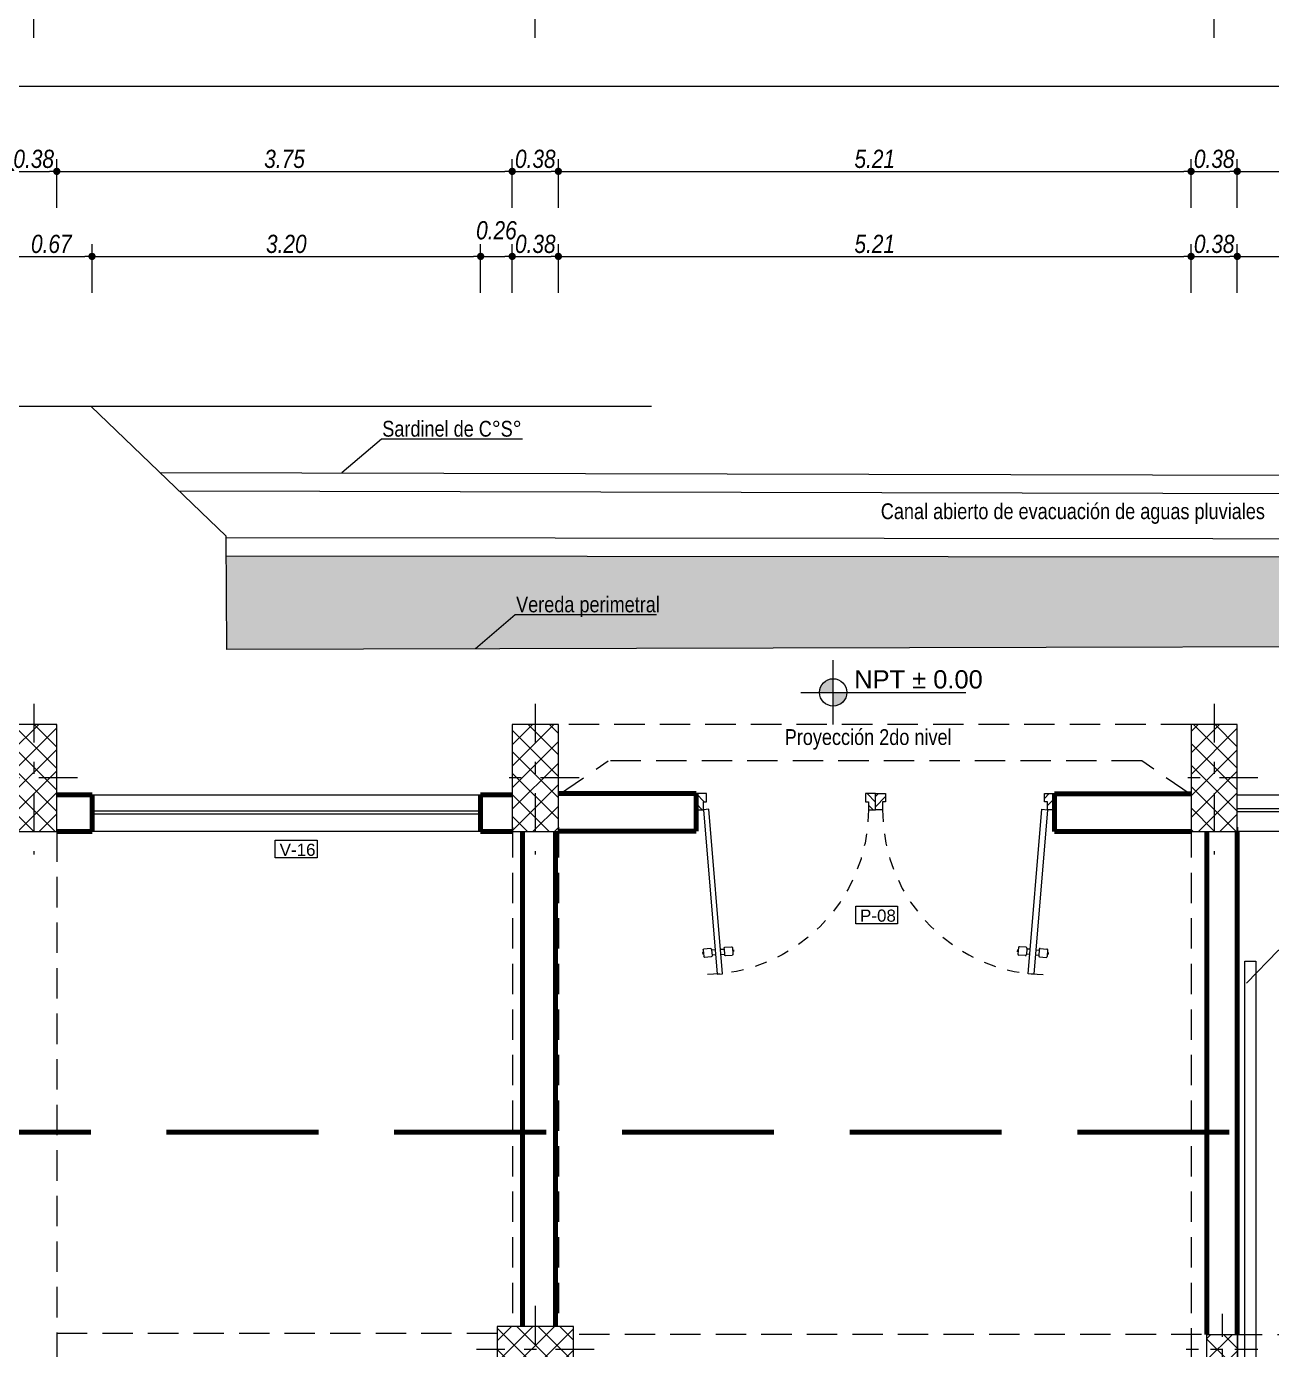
# Model space of a CAD drawing. Header units: inches. Extents: x 140 to 978, y -82 to 38.
# Drawn here: x 617.58 to 627.83, y 17.32 to 28.22 of the extents above; entities that cross this region are included whole.
import ezdxf

# ---------------------------------------------------------------- set-up
doc = ezdxf.new("R2010")
doc.units = ezdxf.units.IN
doc.header["$MEASUREMENT"] = 0
for name, pattern in [('DASHDOT2', [12.7, 6.35, -3.175, 0, -3.175]), ('DASHED', [0.75, 0.5, -0.25]), ('DASHED2', [0.375, 0.25, -0.125])]:
    doc.linetypes.add(name, pattern=pattern)
doc.layers.get('0').update_dxf_attribs({"lineweight": 0})
for name, color, linetype, lineweight in [('UNSAAC-AREA VERDE', 94, 'Continuous', 0), ('UNSAAC-COLUMNA', 24, 'Continuous', 0), ('UNSAAC-COTA', 48, 'Continuous', 0), ('UNSAAC-EJE COLUMNA', 22, 'DASHDOT2', 0), ('UNSAAC-FACHADA(2DO PLANO)', 7, 'Continuous', 30), ('UNSAAC-LINEA DE CORTE', 7, 'Continuous', 70), ('UNSAAC-LLAMADOS', 88, 'Continuous', 0), ('UNSAAC-MUEBLE', 254, 'Continuous', 0), ('UNSAAC-MURETE', 146, 'Continuous', 20), ('UNSAAC-MUROS', 7, 'Continuous', 70), ('UNSAAC-PISOS', 253, 'Continuous', 0), ('UNSAAC-PROYECCIONES', 38, 'DASHED2', 0), ('UNSAAC-TEXTOS', 250, 'Continuous', 0), ('UNSAAC-TEXTURAS', 250, 'Continuous', 0), ('UNSAAC-VANOS', 24, 'Continuous', 0)]:
    doc.layers.add(name, color=color, linetype=linetype, lineweight=lineweight)
doc.styles.add('5mm', font='GOTHIC.TTF', dxfattribs={"height": 5})
doc.styles.add('narrow', font='')
doc.styles.get("Standard").update_dxf_attribs({"font": 'arial.ttf'})
doc.styles.get('narrow').set_extended_font_data('Arial Narrow', italic=True)
doc.dimstyles.new('1EN75', dxfattribs={"dimtxt": 0.15, "dimasz": 0.06, "dimexe": 0.1, "dimexo": 0.15, "dimgap": 0.025, "dimtad": 1, "dimzin": 1, "dimdsep": 46, "dimtxsty": 'narrow', "dimblk": 'DOT', "dimcen": 0.1, "dimclrd": 256, "dimclre": 256, "dimclrt": 256, "dimaunit": 1, "dimadec": 3, "dimazin": 0, "dimtfac": 1, "dimtmove": 2, "dimatfit": 3, "dimldrblk": 'ARCHTICK', "dimfxl": 0.3, "dimfxlon": 1, "dimtolj": 1, "dimtzin": 0, "dimlwd": 0, "dimlwe": 0, "dimarcsym": 0})

# ---------------------------------------------------------------- blocks, each defined once
blk = doc.blocks.new('colum2')
at = {"layer": 'UNSAAC-TEXTURAS'}
h = blk.add_hatch(dxfattribs=at)
h.set_pattern_fill('ANSI37', color=256)
h.paths.add_polyline_path([(872.373, 198.546), (872.373, 198.421), (872.498, 198.421), (872.498, 198.546)])
h.paths.add_polyline_path([(872.498, 198.421), (872.623, 198.421), (872.623, 198.546), (872.498, 198.546)])
h.paths.add_polyline_path([(872.498, 198.296), (872.623, 198.296), (872.623, 198.421), (872.498, 198.421)])
h.paths.add_polyline_path([(872.498, 198.421), (872.373, 198.421), (872.373, 198.296), (872.498, 198.296)])
at = {"layer": 'UNSAAC-COLUMNA'}
blk.add_lwpolyline([(872.373, 198.546), (872.623, 198.546), (872.623, 198.296), (872.373, 198.296)], close=True, dxfattribs=at)
at = {"layer": 'UNSAAC-EJE COLUMNA', "ltscale": 0.03}
for p, q in [((872.498, 198.716), (872.498, 198.126)), ((872.793, 198.421), (872.203, 198.421))]:
    blk.add_line(p, q, dxfattribs=at)
blk = doc.blocks.new('cs1')
at = {"layer": 'UNSAAC-TEXTURAS'}
h = blk.add_hatch(dxfattribs=at)
h.set_pattern_fill('ANSI37', color=256)
h.paths.add_polyline_path([(850.008, 169.826), (850.198, 169.826), (850.198, 170.266), (850.008, 170.266)])
h.paths.add_polyline_path([(850.198, 169.826), (850.388, 169.826), (850.388, 170.266), (850.198, 170.266)])
h.paths.add_polyline_path([(850.388, 169.826), (850.198, 169.826), (850.198, 169.386), (850.388, 169.386)])
h.paths.add_polyline_path([(850.198, 169.826), (850.008, 169.826), (850.008, 169.386), (850.198, 169.386)])
at = {"layer": 'UNSAAC-COLUMNA'}
blk.add_lwpolyline([(850.388, 169.386), (850.388, 170.266), (850.008, 170.266), (850.008, 169.386)], close=True, dxfattribs=at)
at = {"layer": 'UNSAAC-EJE COLUMNA', "ltscale": 0.05}
for p, q in [((850.198, 170.436), (850.198, 169.196)), ((850.558, 169.826), (849.828, 169.826))]:
    blk.add_line(p, q, dxfattribs=at)
blk = doc.blocks.new('PRTX80')
at = {"layer": 'UNSAAC-TEXTOS'}
h = blk.add_hatch(dxfattribs=at)
h.set_pattern_fill('ANSI31', color=256, scale=0.01, style=0)
h.set_pattern_definition([(45, (-1.629623, -4.234902), (-0.02245064, 0.02245064), [])])
h.paths.add_polyline_path([(-0.755, 0.036), (-0.8, 0.036), (-0.8, -0.036), (-0.7685, -0.036), (-0.7685, 0), (-0.755, 0)])
h.paths.add_polyline_path([(0, 0.036), (-0.045, 0.036), (-0.045, 0), (-0.0315, 0), (-0.0315, -0.036), (0, -0.036)])
at = {"layer": 'UNSAAC-PROYECCIONES', "ltscale": 0.15}
blk.add_arc((-0.0315, -0.036), 0.737, 180, 270, dxfattribs=at)
at = {"layer": 'UNSAAC-TEXTOS'}
for p, q in [((-0.1268, -0.6501), (-0.1567, -0.6476)), ((-0.1655, -0.662), (-0.1661, -0.6694)), ((-0.1623, -0.6698), (-0.1661, -0.6694)), ((-0.1617, -0.6623), (-0.1655, -0.662)), ((-0.1608, -0.6511), (-0.1633, -0.681)), ((-0.13, -0.6875), (-0.1599, -0.685)), ((-0.1256, -0.6803), (-0.1259, -0.6841)), ((-0.1237, -0.6579), (-0.1256, -0.6803)), ((-0.1103, -0.6816), (-0.1256, -0.6803)), ((-0.1234, -0.6542), (-0.1237, -0.6579)), ((-0.1084, -0.6592), (-0.1237, -0.6579)), ((-0.0854, -0.6837), (-0.07, -0.685)), ((-0.0835, -0.6613), (-0.0682, -0.6625)), ((-0.07, -0.685), (-0.0704, -0.6887)), ((-0.0682, -0.6625), (-0.07, -0.685)), ((-0.0679, -0.6588), (-0.0682, -0.6625)), ((-0.0669, -0.6927), (-0.037, -0.6952)), ((-0.0638, -0.6554), (-0.0339, -0.6579)), ((-0.0305, -0.6619), (-0.033, -0.6918)), ((-0.032, -0.6806), (-0.0283, -0.6809)), ((-0.0314, -0.6731), (-0.0277, -0.6734)), ((-0.0277, -0.6734), (-0.0283, -0.6809))]:
    blk.add_line(p, q, dxfattribs=at)
for points in [[(-0.8, 0.036), (-0.755, 0.036), (-0.755, 0), (-0.7685, 0), (-0.7685, -0.036), (-0.8, -0.036), (-0.8, 0.036)], [(-0.045, 0.036), (0, 0.036), (0, -0.036), (-0.0315, -0.036), (-0.0315, 0), (-0.045, 0), (-0.045, 0.036)]]:
    blk.add_lwpolyline(points, dxfattribs=at)
blk.add_lwpolyline([(-0.0564, -0.0339), (-0.0315, -0.036), (-0.0925, -0.77), (-0.1175, -0.768)], close=True, dxfattribs=at)
for centre, start, end in [((-0.1571, -0.6514), 85.24616, 175.24616), ((-0.1595, -0.6813), 175.24616, 265.24616), ((-0.1296, -0.6838), 265.24616, 355.24616), ((-0.1272, -0.6539), 355.24616, 85.24616), ((-0.0666, -0.689), 175.24616, 265.24616), ((-0.0641, -0.6591), 85.24616, 175.24616), ((-0.0367, -0.6915), 265.24616, 355.24616), ((-0.0342, -0.6616), 355.24616, 85.24616)]:
    blk.add_arc(centre, 0.00375, start, end, dxfattribs=at)
blk = doc.blocks.new('mvmoevmovo')
at = {"layer": 'UNSAAC-MUEBLE', "xscale": -1.843750000000142, "yscale": 1.843750000000142, "zscale": 1.843750000000142, "rotation": 359.9999999999994}
blk.add_blockref('PRTX80', (1112.201, 21.833), dxfattribs=at)
at = {"layer": 'UNSAAC-MUEBLE', "xscale": 1.843750000000141, "yscale": 1.843750000000141, "zscale": 1.843750000000141}
blk.add_blockref('PRTX80', (1115.15, 21.833), dxfattribs=at)
blk = doc.blocks.new('c2')
at = {"layer": 'UNSAAC-TEXTURAS'}
h = blk.add_hatch(dxfattribs=at)
h.set_pattern_fill('ANSI37', color=256)
h.set_pattern_definition([(45, (-846.62834, -178.42103), (-0.088388348, 0.088388348), []), (135, (-846.62834, -178.42103), (-0.088388348, -0.088388348), [])])
h.paths.add_polyline_path([(0.315, 0.19), (0.315, 0.38), (0, 0.38), (0, 0.19)])
h.paths.add_polyline_path([(0.63, 0.19), (0.63, 0.38), (0.315, 0.38), (0.315, 0.19)])
h.paths.add_polyline_path([(0.315, 0.19), (0.315, 0), (0.63, 0), (0.63, 0.19)])
h.paths.add_polyline_path([(0.315, 0), (0.315, 0.19), (0, 0.19), (0, 0)])
at = {"layer": 'UNSAAC-COLUMNA'}
blk.add_lwpolyline([(0.63, 0.38), (0, 0.38), (0, 0), (0.63, 0)], close=True, dxfattribs=at)
at = {"layer": 'UNSAAC-EJE COLUMNA', "ltscale": 0.05}
for p, q in [((0.315, 0.55), (0.315, -0.17)), ((0.8, 0.19), (-0.17, 0.19))]:
    blk.add_line(p, q, dxfattribs=at)
blk = doc.blocks.new('_Dot')
at = {"color": 0, "linetype": 'ByBlock', "lineweight": -2}
blk.add_line((-0.5, 0), (-1, 0), dxfattribs=at)
at = {"color": 0, "linetype": 'ByBlock', "const_width": 0.5}
blk.add_lwpolyline([(-0.25, 0, 1), (0.25, 0, 1)], format="xyb", close=True, dxfattribs=at)
blk = doc.blocks.new('*D747')
at = {"layer": 'Defpoints', "color": 0, "transparency": 16777216}
for p in [(618.115, 26.323), (617.445, 24.699), (618.115, 24.119)]:
    blk.add_point(p, dxfattribs=at)
at = {"layer": 'UNSAAC-COTA', "lineweight": 0, "transparency": 16777216}
for p, q in [((617.445, 26.023), (617.445, 26.423)), ((618.115, 26.023), (618.115, 26.423)), ((617.505, 26.323), (618.055, 26.323))]:
    blk.add_line(p, q, dxfattribs=at)
at = {"layer": 'UNSAAC-COTA', "lineweight": 0, "transparency": 16777216, "xscale": 0.06, "yscale": 0.06, "zscale": 0.06, "rotation": 180}
blk.add_blockref('_Dot', (617.445, 26.323), dxfattribs=at)
at = {"layer": 'UNSAAC-COTA', "lineweight": 0, "transparency": 16777216, "xscale": 0.06, "yscale": 0.06, "zscale": 0.06}
blk.add_blockref('_Dot', (618.115, 26.323), dxfattribs=at)
at = {"layer": 'UNSAAC-COTA', "transparency": 16777216, "insert": (617.78, 26.425), "char_height": 0.15, "attachment_point": 5, "style": 'narrow'}
blk.add_mtext('\\A1;0.67', dxfattribs=at)
blk = doc.blocks.new('_ArchTick')
at = {"layer": 'UNSAAC-FACHADA(2DO PLANO)', "color": 0, "const_width": 0.15}
blk.add_lwpolyline([(-0.5, -0.5), (0.5, 0.5)], dxfattribs=at)
blk = doc.blocks.new('*D748')
at = {"layer": 'Defpoints', "color": 0, "transparency": 16777216}
for p in [(621.315, 26.323), (618.115, 24.119), (621.315, 24.119)]:
    blk.add_point(p, dxfattribs=at)
at = {"layer": 'UNSAAC-COTA', "lineweight": 0, "transparency": 16777216}
for p, q in [((618.115, 26.023), (618.115, 26.423)), ((621.315, 26.023), (621.315, 26.423)), ((618.175, 26.323), (621.255, 26.323))]:
    blk.add_line(p, q, dxfattribs=at)
at = {"layer": 'UNSAAC-COTA', "lineweight": 0, "transparency": 16777216, "xscale": 0.06, "yscale": 0.06, "zscale": 0.06, "rotation": 180}
blk.add_blockref('_Dot', (618.115, 26.323), dxfattribs=at)
at = {"layer": 'UNSAAC-COTA', "lineweight": 0, "transparency": 16777216, "xscale": 0.06, "yscale": 0.06, "zscale": 0.06}
blk.add_blockref('_Dot', (621.315, 26.323), dxfattribs=at)
at = {"layer": 'UNSAAC-COTA', "transparency": 16777216, "insert": (619.715, 26.425), "char_height": 0.15, "attachment_point": 5, "style": 'narrow'}
blk.add_mtext('\\A1;3.20', dxfattribs=at)
blk = doc.blocks.new('*D749')
at = {"layer": 'Defpoints', "color": 0, "transparency": 16777216}
for p in [(621.575, 26.323), (621.575, 24.699), (621.315, 24.119)]:
    blk.add_point(p, dxfattribs=at)
at = {"layer": 'UNSAAC-COTA', "lineweight": 0, "transparency": 16777216}
for p, q in [((621.315, 26.023), (621.315, 26.423)), ((621.575, 26.023), (621.575, 26.423)), ((621.375, 26.323), (621.515, 26.323))]:
    blk.add_line(p, q, dxfattribs=at)
at = {"layer": 'UNSAAC-COTA', "lineweight": 0, "transparency": 16777216, "xscale": 0.06, "yscale": 0.06, "zscale": 0.06, "rotation": 180}
blk.add_blockref('_Dot', (621.315, 26.323), dxfattribs=at)
at = {"layer": 'UNSAAC-COTA', "lineweight": 0, "transparency": 16777216, "xscale": 0.06, "yscale": 0.06, "zscale": 0.06}
blk.add_blockref('_Dot', (621.575, 26.323), dxfattribs=at)
at = {"layer": 'UNSAAC-COTA', "transparency": 16777216, "insert": (621.445, 26.537), "char_height": 0.15, "attachment_point": 5, "style": 'narrow'}
blk.add_mtext('\\A1;0.26', dxfattribs=at)
blk = doc.blocks.new('*D750')
at = {"layer": 'Defpoints', "color": 0, "transparency": 16777216}
for p in [(621.955, 26.323), (621.575, 24.699), (621.955, 24.699)]:
    blk.add_point(p, dxfattribs=at)
at = {"layer": 'UNSAAC-COTA', "lineweight": 0, "transparency": 16777216}
for p, q in [((621.575, 26.023), (621.575, 26.423)), ((621.955, 26.023), (621.955, 26.423)), ((621.635, 26.323), (621.895, 26.323))]:
    blk.add_line(p, q, dxfattribs=at)
at = {"layer": 'UNSAAC-COTA', "lineweight": 0, "transparency": 16777216, "xscale": 0.06, "yscale": 0.06, "zscale": 0.06, "rotation": 180}
blk.add_blockref('_Dot', (621.575, 26.323), dxfattribs=at)
at = {"layer": 'UNSAAC-COTA', "lineweight": 0, "transparency": 16777216, "xscale": 0.06, "yscale": 0.06, "zscale": 0.06}
blk.add_blockref('_Dot', (621.955, 26.323), dxfattribs=at)
at = {"layer": 'UNSAAC-COTA', "transparency": 16777216, "insert": (621.765, 26.425), "char_height": 0.15, "attachment_point": 5, "style": 'narrow'}
blk.add_mtext('\\A1;0.38', dxfattribs=at)
blk = doc.blocks.new('*D751')
at = {"layer": 'Defpoints', "color": 0, "transparency": 16777216}
for p in [(627.165, 26.323), (621.955, 24.699), (627.165, 24.699)]:
    blk.add_point(p, dxfattribs=at)
at = {"layer": 'UNSAAC-COTA', "lineweight": 0, "transparency": 16777216}
for p, q in [((621.955, 26.023), (621.955, 26.423)), ((627.165, 26.023), (627.165, 26.423)), ((622.015, 26.323), (627.105, 26.323))]:
    blk.add_line(p, q, dxfattribs=at)
at = {"layer": 'UNSAAC-COTA', "lineweight": 0, "transparency": 16777216, "xscale": 0.06, "yscale": 0.06, "zscale": 0.06, "rotation": 180}
blk.add_blockref('_Dot', (621.955, 26.323), dxfattribs=at)
at = {"layer": 'UNSAAC-COTA', "lineweight": 0, "transparency": 16777216, "xscale": 0.06, "yscale": 0.06, "zscale": 0.06}
blk.add_blockref('_Dot', (627.165, 26.323), dxfattribs=at)
at = {"layer": 'UNSAAC-COTA', "transparency": 16777216, "insert": (624.56, 26.425), "char_height": 0.15, "attachment_point": 5, "style": 'narrow'}
blk.add_mtext('\\A1;5.21', dxfattribs=at)
blk = doc.blocks.new('*D752')
at = {"layer": 'Defpoints', "color": 0, "transparency": 16777216}
for p in [(627.545, 26.323), (627.165, 24.699), (627.545, 24.699)]:
    blk.add_point(p, dxfattribs=at)
at = {"layer": 'UNSAAC-COTA', "lineweight": 0, "transparency": 16777216}
for p, q in [((627.165, 26.023), (627.165, 26.423)), ((627.545, 26.023), (627.545, 26.423)), ((627.225, 26.323), (627.485, 26.323))]:
    blk.add_line(p, q, dxfattribs=at)
at = {"layer": 'UNSAAC-COTA', "lineweight": 0, "transparency": 16777216, "xscale": 0.06, "yscale": 0.06, "zscale": 0.06, "rotation": 180}
blk.add_blockref('_Dot', (627.165, 26.323), dxfattribs=at)
at = {"layer": 'UNSAAC-COTA', "lineweight": 0, "transparency": 16777216, "xscale": 0.06, "yscale": 0.06, "zscale": 0.06}
blk.add_blockref('_Dot', (627.545, 26.323), dxfattribs=at)
at = {"layer": 'UNSAAC-COTA', "transparency": 16777216, "insert": (627.355, 26.425), "char_height": 0.15, "attachment_point": 5, "style": 'narrow'}
blk.add_mtext('\\A1;0.38', dxfattribs=at)
blk = doc.blocks.new('*D753')
at = {"layer": 'Defpoints', "color": 0, "transparency": 16777216}
for p in [(632.745, 26.323), (627.545, 24.699), (632.745, 24.699)]:
    blk.add_point(p, dxfattribs=at)
at = {"layer": 'UNSAAC-COTA', "lineweight": 0, "transparency": 16777216}
for p, q in [((627.545, 26.023), (627.545, 26.423)), ((632.745, 26.023), (632.745, 26.423)), ((627.605, 26.323), (632.685, 26.323))]:
    blk.add_line(p, q, dxfattribs=at)
at = {"layer": 'UNSAAC-COTA', "lineweight": 0, "transparency": 16777216, "xscale": 0.06, "yscale": 0.06, "zscale": 0.06, "rotation": 180}
blk.add_blockref('_Dot', (627.545, 26.323), dxfattribs=at)
at = {"layer": 'UNSAAC-COTA', "lineweight": 0, "transparency": 16777216, "xscale": 0.06, "yscale": 0.06, "zscale": 0.06}
blk.add_blockref('_Dot', (632.745, 26.323), dxfattribs=at)
at = {"layer": 'UNSAAC-COTA', "transparency": 16777216, "insert": (630.145, 26.425), "char_height": 0.15, "attachment_point": 5, "style": 'narrow'}
blk.add_mtext('\\A1;5.20', dxfattribs=at)
blk = doc.blocks.new('*D696')
at = {"layer": 'Defpoints', "color": 0, "transparency": 16777216}
for p in [(617.825, 27.023), (617.445, 24.699), (617.825, 24.699)]:
    blk.add_point(p, dxfattribs=at)
at = {"layer": 'UNSAAC-COTA', "lineweight": 0, "transparency": 16777216}
for p, q in [((617.445, 26.723), (617.445, 27.123)), ((617.825, 26.723), (617.825, 27.123)), ((617.505, 27.023), (617.765, 27.023))]:
    blk.add_line(p, q, dxfattribs=at)
at = {"layer": 'UNSAAC-COTA', "lineweight": 0, "transparency": 16777216, "xscale": 0.06, "yscale": 0.06, "zscale": 0.06, "rotation": 180}
blk.add_blockref('_Dot', (617.445, 27.023), dxfattribs=at)
at = {"layer": 'UNSAAC-COTA', "lineweight": 0, "transparency": 16777216, "xscale": 0.06, "yscale": 0.06, "zscale": 0.06}
blk.add_blockref('_Dot', (617.825, 27.023), dxfattribs=at)
at = {"layer": 'UNSAAC-COTA', "transparency": 16777216, "insert": (617.635, 27.125), "char_height": 0.15, "attachment_point": 5, "style": 'narrow'}
blk.add_mtext('\\A1;0.38', dxfattribs=at)
blk = doc.blocks.new('*D697')
at = {"layer": 'Defpoints', "color": 0, "transparency": 16777216}
for p in [(621.575, 27.023), (617.825, 24.699), (621.575, 24.699)]:
    blk.add_point(p, dxfattribs=at)
at = {"layer": 'UNSAAC-COTA', "lineweight": 0, "transparency": 16777216}
for p, q in [((617.825, 26.723), (617.825, 27.123)), ((621.575, 26.723), (621.575, 27.123)), ((617.885, 27.023), (621.515, 27.023))]:
    blk.add_line(p, q, dxfattribs=at)
at = {"layer": 'UNSAAC-COTA', "lineweight": 0, "transparency": 16777216, "xscale": 0.06, "yscale": 0.06, "zscale": 0.06, "rotation": 180}
blk.add_blockref('_Dot', (617.825, 27.023), dxfattribs=at)
at = {"layer": 'UNSAAC-COTA', "lineweight": 0, "transparency": 16777216, "xscale": 0.06, "yscale": 0.06, "zscale": 0.06}
blk.add_blockref('_Dot', (621.575, 27.023), dxfattribs=at)
at = {"layer": 'UNSAAC-COTA', "transparency": 16777216, "insert": (619.7, 27.125), "char_height": 0.15, "attachment_point": 5, "style": 'narrow'}
blk.add_mtext('\\A1;3.75', dxfattribs=at)
blk = doc.blocks.new('*D698')
at = {"layer": 'Defpoints', "color": 0, "transparency": 16777216}
for p in [(621.955, 27.023), (621.575, 24.699), (621.955, 24.699)]:
    blk.add_point(p, dxfattribs=at)
at = {"layer": 'UNSAAC-COTA', "lineweight": 0, "transparency": 16777216}
for p, q in [((621.575, 26.723), (621.575, 27.123)), ((621.955, 26.723), (621.955, 27.123)), ((621.635, 27.023), (621.895, 27.023))]:
    blk.add_line(p, q, dxfattribs=at)
at = {"layer": 'UNSAAC-COTA', "lineweight": 0, "transparency": 16777216, "xscale": 0.06, "yscale": 0.06, "zscale": 0.06, "rotation": 180}
blk.add_blockref('_Dot', (621.575, 27.023), dxfattribs=at)
at = {"layer": 'UNSAAC-COTA', "lineweight": 0, "transparency": 16777216, "xscale": 0.06, "yscale": 0.06, "zscale": 0.06}
blk.add_blockref('_Dot', (621.955, 27.023), dxfattribs=at)
at = {"layer": 'UNSAAC-COTA', "transparency": 16777216, "insert": (621.765, 27.125), "char_height": 0.15, "attachment_point": 5, "style": 'narrow'}
blk.add_mtext('\\A1;0.38', dxfattribs=at)
blk = doc.blocks.new('*D699')
at = {"layer": 'Defpoints', "color": 0, "transparency": 16777216}
for p in [(627.165, 27.023), (621.955, 24.699), (627.165, 24.699)]:
    blk.add_point(p, dxfattribs=at)
at = {"layer": 'UNSAAC-COTA', "lineweight": 0, "transparency": 16777216}
for p, q in [((621.955, 26.723), (621.955, 27.123)), ((627.165, 26.723), (627.165, 27.123)), ((622.015, 27.023), (627.105, 27.023))]:
    blk.add_line(p, q, dxfattribs=at)
at = {"layer": 'UNSAAC-COTA', "lineweight": 0, "transparency": 16777216, "xscale": 0.06, "yscale": 0.06, "zscale": 0.06, "rotation": 180}
blk.add_blockref('_Dot', (621.955, 27.023), dxfattribs=at)
at = {"layer": 'UNSAAC-COTA', "lineweight": 0, "transparency": 16777216, "xscale": 0.06, "yscale": 0.06, "zscale": 0.06}
blk.add_blockref('_Dot', (627.165, 27.023), dxfattribs=at)
at = {"layer": 'UNSAAC-COTA', "transparency": 16777216, "insert": (624.56, 27.125), "char_height": 0.15, "attachment_point": 5, "style": 'narrow'}
blk.add_mtext('\\A1;5.21', dxfattribs=at)
blk = doc.blocks.new('*D700')
at = {"layer": 'Defpoints', "color": 0, "transparency": 16777216}
for p in [(627.545, 27.023), (627.165, 24.699), (627.545, 24.699)]:
    blk.add_point(p, dxfattribs=at)
at = {"layer": 'UNSAAC-COTA', "lineweight": 0, "transparency": 16777216}
for p, q in [((627.165, 26.723), (627.165, 27.123)), ((627.545, 26.723), (627.545, 27.123)), ((627.225, 27.023), (627.485, 27.023))]:
    blk.add_line(p, q, dxfattribs=at)
at = {"layer": 'UNSAAC-COTA', "lineweight": 0, "transparency": 16777216, "xscale": 0.06, "yscale": 0.06, "zscale": 0.06, "rotation": 180}
blk.add_blockref('_Dot', (627.165, 27.023), dxfattribs=at)
at = {"layer": 'UNSAAC-COTA', "lineweight": 0, "transparency": 16777216, "xscale": 0.06, "yscale": 0.06, "zscale": 0.06}
blk.add_blockref('_Dot', (627.545, 27.023), dxfattribs=at)
at = {"layer": 'UNSAAC-COTA', "transparency": 16777216, "insert": (627.355, 27.125), "char_height": 0.15, "attachment_point": 5, "style": 'narrow'}
blk.add_mtext('\\A1;0.38', dxfattribs=at)
blk = doc.blocks.new('*D701')
at = {"layer": 'Defpoints', "color": 0, "transparency": 16777216}
for p in [(632.745, 27.023), (627.545, 24.699), (632.745, 24.699)]:
    blk.add_point(p, dxfattribs=at)
at = {"layer": 'UNSAAC-COTA', "lineweight": 0, "transparency": 16777216}
for p, q in [((627.545, 26.723), (627.545, 27.123)), ((632.745, 26.723), (632.745, 27.123)), ((627.605, 27.023), (632.685, 27.023))]:
    blk.add_line(p, q, dxfattribs=at)
at = {"layer": 'UNSAAC-COTA', "lineweight": 0, "transparency": 16777216, "xscale": 0.06, "yscale": 0.06, "zscale": 0.06, "rotation": 180}
blk.add_blockref('_Dot', (627.545, 27.023), dxfattribs=at)
at = {"layer": 'UNSAAC-COTA', "lineweight": 0, "transparency": 16777216, "xscale": 0.06, "yscale": 0.06, "zscale": 0.06}
blk.add_blockref('_Dot', (632.745, 27.023), dxfattribs=at)
at = {"layer": 'UNSAAC-COTA', "transparency": 16777216, "insert": (630.145, 27.125), "char_height": 0.15, "attachment_point": 5, "style": 'narrow'}
blk.add_mtext('\\A1;5.20', dxfattribs=at)
blk = doc.blocks.new('*D709')
at = {"layer": 'Defpoints', "color": 0, "transparency": 16777216}
for p in [(649.885, 27.723), (649.885, 24.699), (612.289, 19.744)]:
    blk.add_point(p, dxfattribs=at)
at = {"layer": 'UNSAAC-COTA', "lineweight": 0, "transparency": 16777216}
for p, q in [((612.289, 27.423), (612.289, 27.823)), ((649.885, 27.423), (649.885, 27.823)), ((612.349, 27.723), (649.825, 27.723))]:
    blk.add_line(p, q, dxfattribs=at)
at = {"layer": 'UNSAAC-COTA', "lineweight": 0, "transparency": 16777216, "xscale": 0.06, "yscale": 0.06, "zscale": 0.06, "rotation": 180}
blk.add_blockref('_Dot', (612.289, 27.723), dxfattribs=at)
at = {"layer": 'UNSAAC-COTA', "lineweight": 0, "transparency": 16777216, "xscale": 0.06, "yscale": 0.06, "zscale": 0.06}
blk.add_blockref('_Dot', (649.885, 27.723), dxfattribs=at)
at = {"layer": 'UNSAAC-COTA', "transparency": 16777216, "insert": (631.087, 27.825), "char_height": 0.15, "attachment_point": 5, "style": 'narrow'}
blk.add_mtext('\\A1;37.60', dxfattribs=at)
blk = doc.blocks.new('*D761')
at = {"layer": 'Defpoints', "color": 0, "transparency": 16777216}
for p in [(617.635, 28.423), (617.635, 24.869), (612.729, 19.914)]:
    blk.add_point(p, dxfattribs=at)
at = {"layer": 'UNSAAC-COTA', "lineweight": 0, "transparency": 16777216}
for p, q in [((612.729, 28.123), (612.729, 28.523)), ((617.635, 28.123), (617.635, 28.523)), ((612.789, 28.423), (617.575, 28.423))]:
    blk.add_line(p, q, dxfattribs=at)
at = {"layer": 'UNSAAC-COTA', "lineweight": 0, "transparency": 16777216, "xscale": 0.06, "yscale": 0.06, "zscale": 0.06, "rotation": 180}
blk.add_blockref('_Dot', (612.729, 28.423), dxfattribs=at)
at = {"layer": 'UNSAAC-COTA', "lineweight": 0, "transparency": 16777216, "xscale": 0.06, "yscale": 0.06, "zscale": 0.06}
blk.add_blockref('_Dot', (617.635, 28.423), dxfattribs=at)
at = {"layer": 'UNSAAC-COTA', "transparency": 16777216, "insert": (615.182, 28.525), "char_height": 0.15, "attachment_point": 5, "style": 'narrow'}
blk.add_mtext('\\A1;4.91', dxfattribs=at)
blk = doc.blocks.new('*D762')
at = {"layer": 'Defpoints', "color": 0, "transparency": 16777216}
for p in [(621.765, 28.423), (617.635, 24.869), (621.765, 24.869)]:
    blk.add_point(p, dxfattribs=at)
at = {"layer": 'UNSAAC-COTA', "lineweight": 0, "transparency": 16777216}
for p, q in [((617.635, 28.123), (617.635, 28.523)), ((621.765, 28.123), (621.765, 28.523)), ((617.695, 28.423), (621.705, 28.423))]:
    blk.add_line(p, q, dxfattribs=at)
at = {"layer": 'UNSAAC-COTA', "lineweight": 0, "transparency": 16777216, "xscale": 0.06, "yscale": 0.06, "zscale": 0.06, "rotation": 180}
blk.add_blockref('_Dot', (617.635, 28.423), dxfattribs=at)
at = {"layer": 'UNSAAC-COTA', "lineweight": 0, "transparency": 16777216, "xscale": 0.06, "yscale": 0.06, "zscale": 0.06}
blk.add_blockref('_Dot', (621.765, 28.423), dxfattribs=at)
at = {"layer": 'UNSAAC-COTA', "transparency": 16777216, "insert": (619.7, 28.525), "char_height": 0.15, "attachment_point": 5, "style": 'narrow'}
blk.add_mtext('\\A1;4.13', dxfattribs=at)
blk = doc.blocks.new('*D763')
at = {"layer": 'Defpoints', "color": 0, "transparency": 16777216}
for p in [(627.355, 28.423), (621.765, 24.869), (627.355, 24.869)]:
    blk.add_point(p, dxfattribs=at)
at = {"layer": 'UNSAAC-COTA', "lineweight": 0, "transparency": 16777216}
for p, q in [((621.765, 28.123), (621.765, 28.523)), ((627.355, 28.123), (627.355, 28.523)), ((621.825, 28.423), (627.295, 28.423))]:
    blk.add_line(p, q, dxfattribs=at)
at = {"layer": 'UNSAAC-COTA', "lineweight": 0, "transparency": 16777216, "xscale": 0.06, "yscale": 0.06, "zscale": 0.06, "rotation": 180}
blk.add_blockref('_Dot', (621.765, 28.423), dxfattribs=at)
at = {"layer": 'UNSAAC-COTA', "lineweight": 0, "transparency": 16777216, "xscale": 0.06, "yscale": 0.06, "zscale": 0.06}
blk.add_blockref('_Dot', (627.355, 28.423), dxfattribs=at)
at = {"layer": 'UNSAAC-COTA', "transparency": 16777216, "insert": (624.56, 28.525), "char_height": 0.15, "attachment_point": 5, "style": 'narrow'}
blk.add_mtext('\\A1;5.59', dxfattribs=at)
blk = doc.blocks.new('*D764')
at = {"layer": 'Defpoints', "color": 0, "transparency": 16777216}
for p in [(632.935, 28.423), (627.355, 24.869), (632.935, 24.869)]:
    blk.add_point(p, dxfattribs=at)
at = {"layer": 'UNSAAC-COTA', "lineweight": 0, "transparency": 16777216}
for p, q in [((627.355, 28.123), (627.355, 28.523)), ((632.935, 28.123), (632.935, 28.523)), ((627.415, 28.423), (632.875, 28.423))]:
    blk.add_line(p, q, dxfattribs=at)
at = {"layer": 'UNSAAC-COTA', "lineweight": 0, "transparency": 16777216, "xscale": 0.06, "yscale": 0.06, "zscale": 0.06, "rotation": 180}
blk.add_blockref('_Dot', (627.355, 28.423), dxfattribs=at)
at = {"layer": 'UNSAAC-COTA', "lineweight": 0, "transparency": 16777216, "xscale": 0.06, "yscale": 0.06, "zscale": 0.06}
blk.add_blockref('_Dot', (632.935, 28.423), dxfattribs=at)
at = {"layer": 'UNSAAC-COTA', "transparency": 16777216, "insert": (630.145, 28.525), "char_height": 0.15, "attachment_point": 5, "style": 'narrow'}
blk.add_mtext('\\A1;5.58', dxfattribs=at)
blk = doc.blocks.new('VIGA')
at = {"layer": 'UNSAAC-PROYECCIONES'}
for p, q in [((1098.912, 107.964), (1093.702, 107.964)), ((1093.702, 107.384), (1094.112, 107.664)), ((1093.702, 107.384), (1094.112, 107.664)), ((1098.506, 107.664), (1094.112, 107.664)), ((1098.912, 107.384), (1098.506, 107.664)), ((1098.912, 107.384), (1098.506, 107.664)), ((1089.572, 107.084), (1089.572, 102.629)), ((1093.322, 107.119), (1093.322, 103.009)), ((1093.702, 107.119), (1093.702, 103.009)), ((1098.912, 107.119), (1098.912, 99.039)), ((1099.292, 107.119), (1099.292, 99.039)), ((1089.572, 102.954), (1093.197, 102.954)), ((1098.997, 102.944), (1093.827, 102.944)), ((1099.247, 102.944), (1104.492, 102.944))]:
    blk.add_line(p, q, dxfattribs=at)
blk = doc.blocks.new('npt')
at = {"layer": 'UNSAAC-TEXTOS'}
h = blk.add_hatch(color=0, dxfattribs=at)
h.dxf.hatch_style = 1
h.paths.add_polyline_path([(0.0522, 0), (0, 0), (0, -0.0522, 0.414214)])
h.paths.add_polyline_path([(0, 0.0522, 0.414214), (-0.0522, 0), (0, 0)])
at = {"layer": 'UNSAAC-TEXTOS', "color": 0}
for p, q in [((0, -0.1228), (0, 0.1228)), ((-0.1228, 0), (0.507, 0))]:
    blk.add_line(p, q, dxfattribs=at)
blk.add_circle((0, 0), 0.0522, dxfattribs=at)

msp = doc.modelspace()

# ---------------------------------------------------------------- hatches: boundary and pattern name
at = {"layer": 'UNSAAC-AREA VERDE', "ltscale": 2.5}
h = msp.add_hatch(dxfattribs=at)
h.set_pattern_fill('AR-SAND', color=256, scale=0.25)
h.set_pattern_definition([(37.5, (0, 0), (-0.01574834, 0.48170594), [0, -0.38, 0, -0.425, 0, -0.40625]), (7.5, (0, 0), (0.4424442, 0.7055365), [0, -0.205, 0, -0.3425, 0, -0.13125]), (327.5, (-0.3075, 0), (0.77853547, 0.00141476), [0, -0.125, 0, -0.45, 0, -0.5875]), (317.5, (-0.3075, 0), (0.75153165, 0.2194189), [0, -0.0625, 0, -0.295, 0, -0.3375])])
h.paths.add_polyline_path([(648.949, 23.827), (630.189, 23.845), (630.189, 23.115), (630.936, 23.117, -0.371305), (631.499, 23.118), (649.612, 23.162)])
h.paths.add_polyline_path([(630.189, 23.845), (619.222, 23.855), (619.224, 23.088), (630.189, 23.115)])
h.paths.add_polyline_path([(641.916, 23.371), (643.164, 23.371), (643.164, 23.642), (641.916, 23.642)], flags=24)
h.paths.add_polyline_path([(630.243, 23.269), (630.243, 23.679), (629.932, 23.679), (629.932, 23.269)], flags=9)
h.paths.add_polyline_path([(621.574, 23.322), (622.822, 23.322), (622.822, 23.593), (621.574, 23.593)], flags=24)

# ---------------------------------------------------------------- linework, layer by layer
at = {"layer": 'UNSAAC-LINEA DE CORTE', "linetype": 'DASHED', "ltscale": 2.5}
msp.add_line((607.479, 19.113), (660.642, 19.113), dxfattribs=at)
at = {"layer": 'UNSAAC-LLAMADOS'}
for points in [[(621.66, 24.818), (620.498, 24.818), (620.172, 24.54)], [(622.762, 23.372), (621.6, 23.372), (621.273, 23.093)]]:
    msp.add_lwpolyline(points, dxfattribs=at)
at = {"layer": 'UNSAAC-LLAMADOS', "ltscale": 2.5}
msp.add_lwpolyline([(628.7, 20.61), (627.882, 20.61), (627.622, 20.341)], dxfattribs=at)
at = {"layer": 'UNSAAC-MUEBLE', "ltscale": 2.5}
msp.add_lwpolyline([(627.608, 20.521), (627.697, 20.521), (627.697, 14.754), (627.608, 14.754)], close=True, dxfattribs=at)
at = {"layer": 'UNSAAC-MURETE'}
for points in [[(618.115, 21.889), (621.315, 21.889), (621.315, 21.589), (618.115, 21.589)], [(627.545, 21.889), (632.745, 21.889), (632.745, 21.589), (627.545, 21.589)]]:
    msp.add_lwpolyline(points, close=True, dxfattribs=at)
at = {"layer": 'UNSAAC-MUROS'}
for p, q in [((623.09, 21.9), (621.955, 21.9)), ((623.09, 21.59), (623.09, 21.9)), ((626.04, 21.589), (626.04, 21.9)), ((626.04, 21.899), (627.165, 21.899)), ((617.825, 21.889), (618.115, 21.889)), ((618.115, 21.889), (618.115, 21.589)), ((621.315, 21.889), (621.575, 21.889)), ((621.315, 21.589), (621.315, 21.889)), ((618.115, 21.589), (617.825, 21.589)), ((621.575, 21.589), (621.315, 21.589)), ((621.66, 17.514), (621.66, 21.589)), ((621.93, 21.589), (621.93, 17.514)), ((621.955, 21.59), (623.09, 21.59)), ((627.165, 21.589), (626.04, 21.589)), ((627.295, 17.449), (627.295, 21.589)), ((627.545, 21.589), (627.545, 17.449))]:
    msp.add_line(p, q, dxfattribs=at)
at = {"layer": 'UNSAAC-PISOS', "ltscale": 2.5}
msp.add_lwpolyline([(611.041, 25.09), (611.041, 25.09), (617.171, 25.09), (617.244, 25.563), (617.244, 24.577), (617.345, 25.09), (622.722, 25.09)], dxfattribs=at)
at = {"layer": 'UNSAAC-PISOS'}
for points in [[(619.224, 23.088), (619.221, 24.019), (618.106, 25.09)], [(618.675, 24.543), (650.192, 24.47), (650.457, 23.164)], [(618.832, 24.393), (650.069, 24.32), (650.304, 23.163)], [(649.823, 23.162), (649.012, 23.977), (619.221, 24.005)], [(649.612, 23.162), (648.949, 23.827), (619.221, 23.855)], [(650.705, 23.164), (619.224, 23.088)]]:
    msp.add_lwpolyline(points, dxfattribs=at)
at = {"layer": 'UNSAAC-PROYECCIONES'}
msp.add_line((627.165, 22.469), (621.955, 22.469), dxfattribs=at)
at = {"layer": 'UNSAAC-TEXTOS'}
for points in [[(619.624, 21.518), (619.968, 21.518), (619.968, 21.372), (619.624, 21.372)], [(624.403, 20.975), (624.746, 20.975), (624.746, 20.829), (624.403, 20.829)]]:
    msp.add_lwpolyline(points, close=True, dxfattribs=at)
at = {"layer": 'UNSAAC-VANOS', "ltscale": 0.01}
for p, q in [((618.115, 21.759), (621.315, 21.759)), ((618.115, 21.734), (621.315, 21.734)), ((627.545, 21.779), (632.745, 21.779)), ((627.545, 21.754), (632.745, 21.754))]:
    msp.add_line(p, q, dxfattribs=at)

# ---------------------------------------------------------------- block references
at = {"layer": 'UNSAAC-MUEBLE'}
msp.add_blockref('mvmoevmovo', (-489.11, 0.001), dxfattribs=at)
at = {"layer": 'UNSAAC-PROYECCIONES'}
msp.add_blockref('VIGA', (-471.746, -85.495), dxfattribs=at)
at = {"layer": 'UNSAAC-TEXTOS', "xscale": 2.154779168756153, "yscale": 2.154779168756153, "zscale": 2.154779168756153}
msp.add_blockref('npt', (624.217, 22.734), dxfattribs=at)
at = {"layer": 'UNSAAC-TEXTURAS'}
for name, p in [('cs1', (-232.563, -147.797)), ('cs1', (-228.433, -147.797)), ('cs1', (-222.843, -147.797)), ('c2', (621.45, 17.134)), ('colum2', (-245.078, -181.097))]:
    msp.add_blockref(name, p, dxfattribs=at)

# ---------------------------------------------------------------- texts
at = {"layer": 'UNSAAC-LLAMADOS', "char_height": 0.13, "attachment_point": 1}
for s, insert, width in [('{\\fArial Narrow|b0|i0|c0|p34;Sardinel de C°S°}', (620.505, 24.969), 1.65127), ('{\\fArial Narrow|b0|i0|c0|p34;Canal abierto de evacuación de aguas pluviales}', (624.61, 24.29), 3.32033), ('{\\fArial Narrow|b0|i0|c0|p34;Vereda perimetral}', (621.607, 23.523), 1.65127)]:
    msp.add_mtext(s, dxfattribs=dict(at, insert=insert, width=width))
at = {"layer": 'UNSAAC-LLAMADOS', "insert": (623.453, 22.431), "char_height": 0.13, "width": 2.08357, "attachment_point": 1, "style": 'narrow'}
msp.add_mtext('\\pi0.36576;{\\fArial Narrow|b0|i0|c0|p34;Proyección 2do nivel}', dxfattribs=at)
at = {"layer": 'UNSAAC-TEXTOS', "insert": (624.391, 22.916), "char_height": 0.15, "width": 1.06387, "attachment_point": 1, "style": '5mm'}
msp.add_mtext('{\\fArial|b0|i0|c0|p34;NPT ± 0.00}', dxfattribs=at)
at = {"layer": 'UNSAAC-TEXTOS', "char_height": 0.1, "attachment_point": 1}
for s, insert in [('{\\f@Arial Unicode MS|b0|i0|c0|p34;V-1}6', (619.66, 21.488)), ('{\\f@Arial Unicode MS|b0|i0|c0|p34;P-0}8', (624.439, 20.946))]:
    msp.add_mtext_dynamic_manual_height_columns(s, width=0.2, gutter_width=1, heights=[0], dxfattribs=dict(at, insert=insert))

# ---------------------------------------------------------------- dimensions: what is measured, and where the dimension line sits
at = {"layer": 'UNSAAC-COTA'}
for base, p1, p2, picture, middle in [((617.635, 28.423), (612.729, 19.914), (617.635, 24.869), '*D761', (615.182, 28.525)), ((621.765, 28.423), (617.635, 24.869), (621.765, 24.869), '*D762', (619.7, 28.525)), ((627.355, 28.423), (621.765, 24.869), (627.355, 24.869), '*D763', (624.56, 28.525)), ((632.935, 28.423), (627.355, 24.869), (632.935, 24.869), '*D764', (630.145, 28.525)), ((649.885, 27.723), (612.289, 19.744), (649.885, 24.699), '*D709', (631.087, 27.825)), ((617.825, 27.023), (617.445, 24.699), (617.825, 24.699), '*D696', (617.635, 27.125)), ((621.575, 27.023), (617.825, 24.699), (621.575, 24.699), '*D697', (619.7, 27.125)), ((621.955, 27.023), (621.575, 24.699), (621.955, 24.699), '*D698', (621.765, 27.125)), ((627.165, 27.023), (621.955, 24.699), (627.165, 24.699), '*D699', (624.56, 27.125)), ((627.545, 27.023), (627.165, 24.699), (627.545, 24.699), '*D700', (627.355, 27.125)), ((632.745, 27.023), (627.545, 24.699), (632.745, 24.699), '*D701', (630.145, 27.125)), ((621.575, 26.323), (621.315, 24.119), (621.575, 24.699), '*D749', (621.445, 26.537)), ((618.115, 26.323), (617.445, 24.699), (618.115, 24.119), '*D747', (617.78, 26.425)), ((621.315, 26.323), (618.115, 24.119), (621.315, 24.119), '*D748', (619.715, 26.425)), ((621.955, 26.323), (621.575, 24.699), (621.955, 24.699), '*D750', (621.765, 26.425)), ((627.165, 26.323), (621.955, 24.699), (627.165, 24.699), '*D751', (624.56, 26.425)), ((627.545, 26.323), (627.165, 24.699), (627.545, 24.699), '*D752', (627.355, 26.425)), ((632.745, 26.323), (627.545, 24.699), (632.745, 24.699), '*D753', (630.145, 26.425))]:
    dim = msp.add_linear_dim(base=base, p1=p1, p2=p2, dimstyle='1EN75', dxfattribs=at)
    dim.commit()
    dim.dimension.update_dxf_attribs({"geometry": picture, "text_midpoint": middle})

doc.saveas('drawing.dxf')
